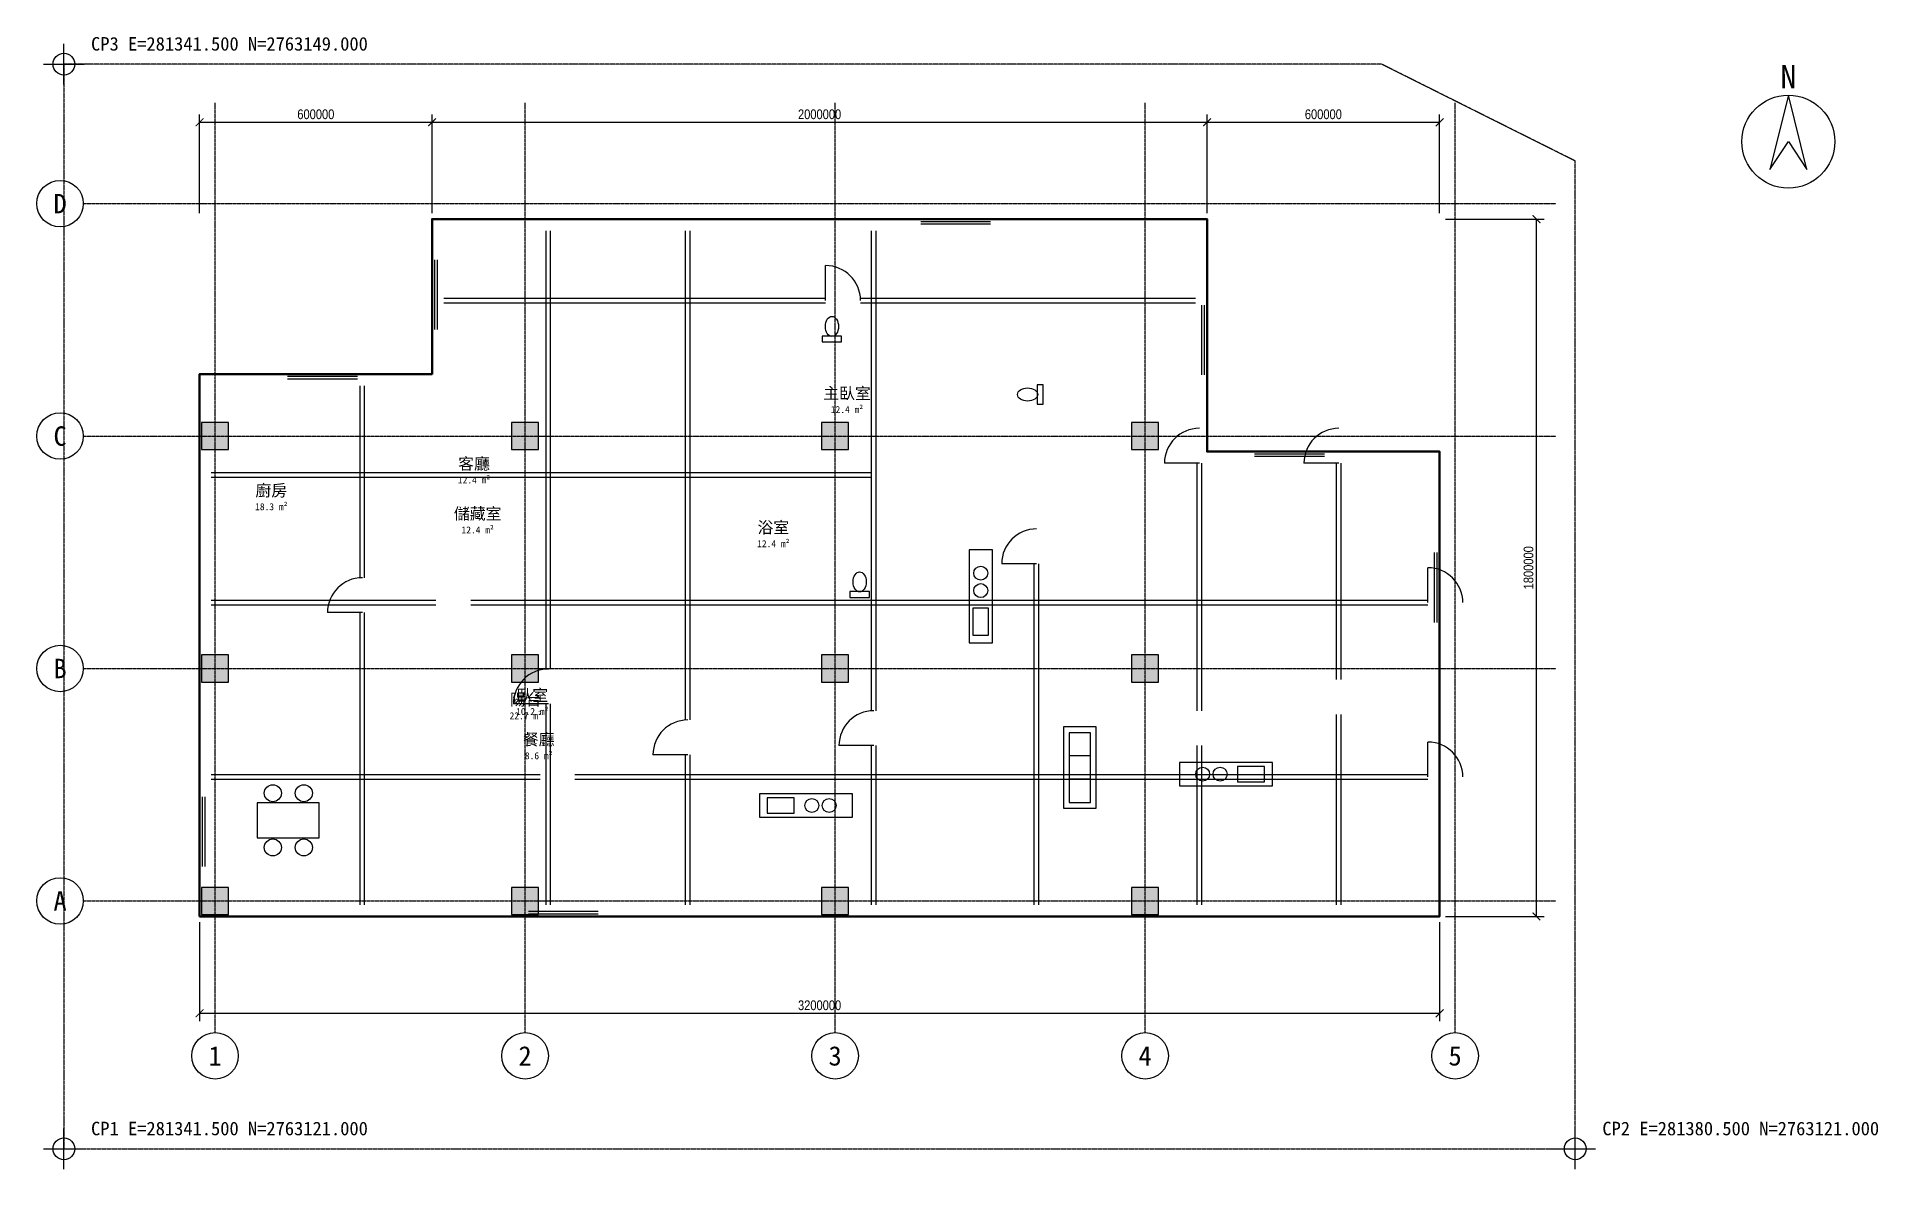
# Model space of a CAD drawing. Header units: millimetres. Extents: x 800 to 48318, y 475 to 29706.
import ezdxf
from ezdxf.enums import TextEntityAlignment as Align

# ---------------------------------------------------------------- set-up
doc = ezdxf.new("R2010")
doc.units = ezdxf.units.MM
doc.linetypes.add('CENTER', pattern=[5.08, 3.175, -0.635, 0.635, -0.635])
doc.linetypes.add('PHANTOM', pattern=[6.35, 3.175, -0.635, 0.635, -0.635, 0.635, -0.635])
for name, color, linetype in [('A-DIMS', 2, 'Continuous'), ('A-DOOR', 4, 'Continuous'), ('A-FURN', 8, 'Continuous'), ('A-TEXT', 7, 'Continuous'), ('A-WALL-INT', 3, 'Continuous'), ('A-WIND', 5, 'Continuous'), ('C-CTRL', 6, 'Continuous'), ('C-PROP', 6, 'Continuous'), ('S-COLS', 8, 'Continuous'), ('S-GRID', 1, 'Continuous'), ('S-GRID-IDEN', 1, 'Continuous')]:
    doc.layers.add(name, color=color, linetype=linetype)
doc.layers.add('A-WALL', color=7, linetype='Continuous', lineweight=50)
doc.styles.add('OpenSans', font='OpenSans-Regular.ttf')
doc.styles.add('OpenSansCondensed-Light', font='OpenSansCondensed-Light.ttf')
doc.dimstyles.new('EZDXF', dxfattribs={"dimtxt": 0.25, "dimasz": 0.175, "dimexe": 0.375, "dimexo": 0.125, "dimgap": 0.1, "dimtad": 1, "dimlfac": 100, "dimzin": 12, "dimdsep": 46, "dimtxsty": 'OpenSansCondensed-Light', "dimblk": 'ARCHTICK', "dimcen": 2.5, "dimazin": 3, "dimtfac": 0.5, "dimtmove": 2, "dimatfit": 3})

# ---------------------------------------------------------------- blocks, each defined once
blk = doc.blocks.new('FN_KITCHEN')
for points in [[(0, 0), (2400, 0), (2400, 600), (0, 600)], [(1500, 100), (2200, 100), (2200, 500), (1500, 500)]]:
    blk.add_lwpolyline(points, close=True)
for centre in [(600, 300), (1050, 300)]:
    blk.add_circle(centre, 180)
blk = doc.blocks.new('FN_WC')
blk.add_lwpolyline([(-250, -150), (250, -150), (250, 0), (-250, 0)], close=True)
blk.add_ellipse((0, 250), major_axis=(0, 260), ratio=0.65)
blk = doc.blocks.new('FN_SOFA')
for p, q in [((750, 150), (750, 700)), ((1350, 150), (1350, 700))]:
    blk.add_line(p, q)
for points in [[(0, 0), (2100, 0), (2100, 850), (0, 850)], [(150, 150), (1950, 150), (1950, 700), (150, 700)]]:
    blk.add_lwpolyline(points, close=True)
blk = doc.blocks.new('FN_TABLE')
blk.add_lwpolyline([(0, 0), (1600, 0), (1600, 900), (0, 900)], close=True)
for centre in [(400, 1150), (1200, 1150), (400, -250), (1200, -250)]:
    blk.add_circle(centre, 220)
blk = doc.blocks.new('_ARCHTICK')
at = {"color": 0, "linetype": 'BYBLOCK', "const_width": 0.15}
blk.add_lwpolyline([(-0.5, -0.5), (0.5, 0.5)], dxfattribs=at)

msp = doc.modelspace()

# ---------------------------------------------------------------- hatches: boundary and pattern name
at = {"layer": 'S-COLS'}
for points in [[(5050, 19050), (5750, 19050), (5750, 19750), (5050, 19750)], [(13050, 19050), (13750, 19050), (13750, 19750), (13050, 19750)], [(21050, 19050), (21750, 19050), (21750, 19750), (21050, 19750)], [(29050, 19050), (29750, 19050), (29750, 19750), (29050, 19750)], [(5050, 13050), (5750, 13050), (5750, 13750), (5050, 13750)], [(13050, 13050), (13750, 13050), (13750, 13750), (13050, 13750)], [(21050, 13050), (21750, 13050), (21750, 13750), (21050, 13750)], [(29050, 13050), (29750, 13050), (29750, 13750), (29050, 13750)], [(5050, 7050), (5750, 7050), (5750, 7750), (5050, 7750)], [(13050, 7050), (13750, 7050), (13750, 7750), (13050, 7750)], [(21050, 7050), (21750, 7050), (21750, 7750), (21050, 7750)], [(29050, 7050), (29750, 7050), (29750, 7750), (29050, 7750)]]:
    msp.add_hatch(color=8, dxfattribs=at).paths.add_polyline_path(points)

# ---------------------------------------------------------------- linework, layer by layer
at = {"layer": 'A-DOOR'}
for p, q in [((21156, 22900), (21156, 23800)), ((30800, 18700), (29900, 18700)), ((34400, 18700), (33500, 18700)), ((26600, 16105), (25700, 16105)), ((36700, 15100), (36700, 16000)), ((9200, 14843), (8300, 14843)), ((14000, 12486), (13100, 12486)), ((22400, 11410), (21500, 11410)), ((36700, 10600), (36700, 11500)), ((17600, 11171), (16700, 11171))]:
    msp.add_line(p, q, dxfattribs=at)
for centre, start, end in [((21156, 22900), 0, 90), ((30800, 18700), 90, 180), ((34400, 18700), 90, 180), ((26600, 16105), 90, 180), ((9200, 14843), 90, 180), ((36700, 15100), 0, 90), ((14000, 12486), 90, 180), ((17600, 11171), 90, 180), ((22400, 11410), 90, 180), ((36700, 10600), 0, 90)]:
    msp.add_arc(centre, 900, start, end, dxfattribs=at)
at = {"layer": 'A-TEXT'}
msp.add_lwpolyline([(46000, 28200), (45520, 26280), (46000, 27000), (46480, 26280)], close=True, dxfattribs=at)
msp.add_circle((46000, 27000), 1200, dxfattribs=at)
at = {"layer": 'A-WALL'}
msp.add_lwpolyline([(5000, 7000), (37000, 7000), (37000, 19000), (31000, 19000), (31000, 25000), (11000, 25000), (11000, 21000), (5000, 21000)], close=True, dxfattribs=at)
at = {"layer": 'A-WALL-INT'}
for p, q in [((13940, 13386), (13940, 24700)), ((14060, 13386), (14060, 24700)), ((17540, 12071), (17540, 24700)), ((17660, 12071), (17660, 24700)), ((22340, 12310), (22340, 24700)), ((22460, 12310), (22460, 24700)), ((11300, 22960), (21156, 22960)), ((11300, 22840), (21156, 22840)), ((22056, 22960), (30700, 22960)), ((22056, 22840), (30700, 22840)), ((9140, 15743), (9140, 20700)), ((9260, 15743), (9260, 20700)), ((30740, 12309), (30740, 18700)), ((30860, 12309), (30860, 18700)), ((34340, 13116), (34340, 18700)), ((34460, 13116), (34460, 18700)), ((5300, 18460), (22329, 18460)), ((5300, 18340), (22329, 18340)), ((26540, 7300), (26540, 16105)), ((26660, 7300), (26660, 16105)), ((5300, 15160), (11096, 15160)), ((5300, 15040), (11096, 15040)), ((9140, 7300), (9140, 14843)), ((9260, 7300), (9260, 14843)), ((11996, 15160), (36700, 15160)), ((11996, 15040), (36700, 15040)), ((13940, 7300), (13940, 12486)), ((14060, 7300), (14060, 12486)), ((34340, 7300), (34340, 12216)), ((34460, 7300), (34460, 12216)), ((22340, 7300), (22340, 11410)), ((22460, 7300), (22460, 11410)), ((30740, 7300), (30740, 11409)), ((30860, 7300), (30860, 11409)), ((17540, 7300), (17540, 11171)), ((17660, 7300), (17660, 11171)), ((5300, 10660), (13787, 10660)), ((5300, 10540), (13787, 10540)), ((14687, 10660), (36700, 10660)), ((14687, 10540), (36700, 10540))]:
    msp.add_line(p, q, dxfattribs=at)
at = {"layer": 'A-WIND'}
for p, q in [((25411.6471, 24934), (23611.6471, 24934)), ((25411.6471, 24868), (23611.6471, 24868)), ((11066, 23952.72143), (11066, 22152.72143)), ((11132, 23952.72143), (11132, 22152.72143)), ((30868, 20977.21856), (30868, 22777.21856)), ((30934, 20977.21856), (30934, 22777.21856)), ((9071.58558, 20934), (7271.58558, 20934)), ((9071.58558, 20868), (7271.58558, 20868)), ((34025.87986, 18934), (32225.87986, 18934)), ((34025.87986, 18868), (32225.87986, 18868)), ((36868, 14591.16727), (36868, 16391.16727)), ((36934, 14591.16727), (36934, 16391.16727)), ((5066, 10089.2571), (5066, 8289.2571)), ((5132, 10089.2571), (5132, 8289.2571)), ((13485.41708, 7132), (15285.41708, 7132)), ((13485.41708, 7066), (15285.41708, 7066))]:
    msp.add_line(p, q, dxfattribs=at)
at = {"layer": 'C-CTRL'}
for p, q in [((1500, 28475), (1500, 29525)), ((975, 29000), (2025, 29000)), ((1500, 475), (1500, 1525)), ((40500, 475), (40500, 1525)), ((975, 1000), (2025, 1000)), ((39975, 1000), (41025, 1000))]:
    msp.add_line(p, q, dxfattribs=at)
for centre in [(1500, 29000), (1500, 1000), (40500, 1000)]:
    msp.add_circle(centre, 280, dxfattribs=at)
at = {"layer": 'C-PROP', "linetype": 'PHANTOM'}
msp.add_lwpolyline([(1500, 1000), (40500, 1000), (40500, 26500), (35500, 29000), (1500, 29000)], close=True, dxfattribs=at)
at = {"layer": 'S-COLS'}
for points in [[(5050, 19050), (5750, 19050), (5750, 19750), (5050, 19750)], [(13050, 19050), (13750, 19050), (13750, 19750), (13050, 19750)], [(21050, 19050), (21750, 19050), (21750, 19750), (21050, 19750)], [(29050, 19050), (29750, 19050), (29750, 19750), (29050, 19750)], [(5050, 13050), (5750, 13050), (5750, 13750), (5050, 13750)], [(13050, 13050), (13750, 13050), (13750, 13750), (13050, 13750)], [(21050, 13050), (21750, 13050), (21750, 13750), (21050, 13750)], [(29050, 13050), (29750, 13050), (29750, 13750), (29050, 13750)], [(5050, 7050), (5750, 7050), (5750, 7750), (5050, 7750)], [(13050, 7050), (13750, 7050), (13750, 7750), (13050, 7750)], [(21050, 7050), (21750, 7050), (21750, 7750), (21050, 7750)], [(29050, 7050), (29750, 7050), (29750, 7750), (29050, 7750)]]:
    msp.add_lwpolyline(points, close=True, dxfattribs=at)
at = {"layer": 'S-GRID', "linetype": 'CENTER'}
for p, q in [((5400, 4000), (5400, 28000)), ((13400, 4000), (13400, 28000)), ((21400, 4000), (21400, 28000)), ((29400, 4000), (29400, 28000)), ((37400, 4000), (37400, 28000)), ((2000, 25400), (40000, 25400)), ((2000, 19400), (40000, 19400)), ((2000, 13400), (40000, 13400)), ((2000, 7400), (40000, 7400))]:
    msp.add_line(p, q, dxfattribs=at)
at = {"layer": 'S-GRID-IDEN'}
for centre in [(1400, 25400), (1400, 19400), (1400, 13400), (1400, 7400), (5400, 3400), (13400, 3400), (21400, 3400), (29400, 3400), (37400, 3400)]:
    msp.add_circle(centre, 600, dxfattribs=at)

# ---------------------------------------------------------------- block references
at = {"layer": 'A-FURN'}
for name, p in [('FN_WC', (21319, 21980)), ('FN_WC', (22034, 15385)), ('FN_KITCHEN', (30285, 10372))]:
    msp.add_blockref(name, p, dxfattribs=at)
for name, p, rotation in [('FN_WC', (26618, 20473), 90), ('FN_KITCHEN', (24858, 16460), 270), ('FN_SOFA', (28141, 9792), 90), ('FN_TABLE', (8090, 9930), 180), ('FN_KITCHEN', (21848, 10162), 180)]:
    msp.add_blockref(name, p, dxfattribs=dict(at, rotation=rotation))

# ---------------------------------------------------------------- texts
at = {"layer": 'A-TEXT'}
for s, height, p in [('N', 600, (46000, 28680)), ('12.4 m²', 180, (21707, 20084)), ('12.4 m²', 180, (12083, 18266)), ('18.3 m²', 180, (6851, 17576)), ('12.4 m²', 180, (12177, 16977)), ('12.4 m²', 180, (19806, 16621)), ('10.2 m²', 180, (13586, 12289)), ('22.7 m²', 180, (13417, 12179)), ('8.6 m²', 180, (13751, 11147))]:
    msp.add_text(s, height=height, dxfattribs=at).set_placement(p, align=Align.MIDDLE_CENTER)
at = {"layer": 'A-TEXT', "style": 'OpenSans'}
for s, p in [('主臥室', (21707, 20504)), ('客廳', (12083, 18686)), ('廚房', (6851, 17996)), ('儲藏室', (12177, 17397)), ('浴室', (19806, 17041)), ('臥室', (13586, 12709)), ('陽台', (13417, 12599)), ('餐廳', (13751, 11567))]:
    msp.add_text(s, height=300, dxfattribs=at).set_placement(p, align=Align.MIDDLE_CENTER)
at = {"layer": 'C-CTRL'}
for s, p in [('CP3 E=281341.500 N=2763149.000', (2200, 29350)), ('CP1 E=281341.500 N=2763121.000', (2200, 1350)), ('CP2 E=281380.500 N=2763121.000', (41200, 1350))]:
    msp.add_text(s, height=350, dxfattribs=at).set_placement(p)
at = {"layer": 'S-GRID-IDEN'}
for s, p in [('D', (1400, 25400)), ('C', (1400, 19400)), ('B', (1400, 13400)), ('A', (1400, 7400)), ('1', (5400, 3400)), ('2', (13400, 3400)), ('3', (21400, 3400)), ('4', (29400, 3400)), ('5', (37400, 3400))]:
    msp.add_text(s, height=500, dxfattribs=at).set_placement(p, align=Align.MIDDLE_CENTER)

# ---------------------------------------------------------------- dimensions: what is measured, and where the dimension line sits
at = {"layer": 'A-DIMS'}
for base, p1, p2 in [((5000, 27500), (5000, 25000), (11000, 25000)), ((11000, 27500), (11000, 25000), (31000, 25000)), ((31000, 27500), (31000, 25000), (37000, 25000)), ((5000, 4500), (5000, 7000), (37000, 7000))]:
    msp.add_linear_dim(base=base, p1=p1, p2=p2, dimstyle='EZDXF', override={"dimtxt": 250, "dimasz": 200, "dimexe": 200, "dimexo": 150, "dimgap": 80, "dimtsz": 0}, dxfattribs=at).render()
msp.add_linear_dim(base=(39500, 7000), p1=(37000, 7000), p2=(37000, 25000), angle=90, dimstyle='EZDXF', override={"dimtxt": 250, "dimasz": 200, "dimexe": 200, "dimexo": 150, "dimgap": 80, "dimtsz": 0}, dxfattribs=at).render()

doc.saveas('drawing.dxf')
